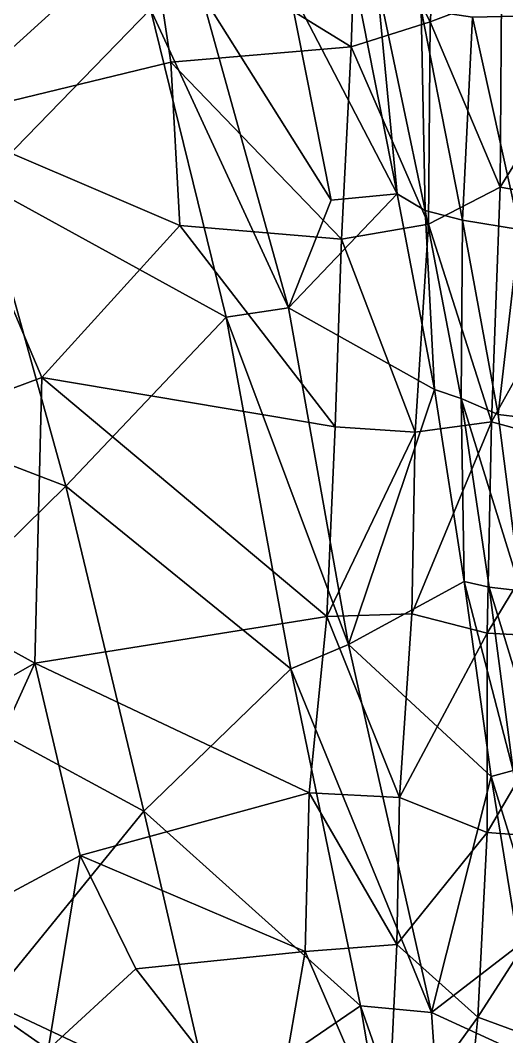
# Model space of a CAD drawing. Extents: x -4.77 to 4.77, y -2.48 to 3.3.
# Drawn here: x -0.861 to -0.604, y -0.213 to 0.324 of the extents above; entities that cross this region are included whole.
import ezdxf

# ---------------------------------------------------------------- set-up
doc = ezdxf.new("R2010")
doc.units = 0

msp = doc.modelspace()

# ---------------------------------------------------------------- linework, layer by layer
for points in [[(-0.64426, 0.3233, -0.86226), (-0.68307, 0.39793, -0.8806), (-0.63631, 0.41564, -0.85523)], [(-0.64426, 0.3233, 0.86226), (-0.63631, 0.41564, 0.85523), (-0.68307, 0.39793, 0.8806)], [(-0.60665, 0.33757, -0.74039), (-0.64426, 0.3233, -0.86226), (-0.63631, 0.41564, -0.85523)], [(-0.60665, 0.33757, 0.74039), (-0.63631, 0.41564, 0.85523), (-0.64426, 0.3233, 0.86226)], [(-0.68612, 0.31009, -0.87761), (-0.79266, 0.37558, -0.86279), (-0.68307, 0.39793, -0.8806)], [(-0.68612, 0.31009, 0.87761), (-0.68307, 0.39793, 0.8806), (-0.79266, 0.37558, 0.86279)], [(-0.64426, 0.3233, -0.86226), (-0.68612, 0.31009, -0.87761), (-0.68307, 0.39793, -0.8806)], [(-0.64426, 0.3233, 0.86226), (-0.68307, 0.39793, 0.8806), (-0.68612, 0.31009, 0.87761)], [(-0.79266, 0.37558, -0.86279), (-0.90762, 0.27147, -0.84444), (-0.95409, 0.396, -0.83877)], [(-0.79266, 0.37558, 0.86279), (-0.95409, 0.396, 0.83877), (-0.90762, 0.27147, 0.84444)], [(-0.92698, 0.38509, 0.59587), (-0.8818, 0.23814, 0.57584), (-0.79227, 0.32999, 0.71934)], [(-0.92698, 0.38509, -0.59587), (-0.79227, 0.32999, -0.71934), (-0.8818, 0.23814, -0.57584)], [(-0.79266, 0.37558, -0.86279), (-0.78157, 0.30186, -0.863), (-0.90762, 0.27147, -0.84444)], [(-0.79266, 0.37558, 0.86279), (-0.90762, 0.27147, 0.84444), (-0.78157, 0.30186, 0.863)], [(-0.68612, 0.31009, -0.87761), (-0.78157, 0.30186, -0.863), (-0.79266, 0.37558, -0.86279)], [(-0.68612, 0.31009, 0.87761), (-0.79266, 0.37558, 0.86279), (-0.78157, 0.30186, 0.863)], [(-0.71936, 0.3428, 0.74806), (-0.66175, 0.23238, 0.74635), (-0.68599, 0.35463, 0.76391)], [(-0.71936, 0.3428, -0.74806), (-0.68599, 0.35463, -0.76391), (-0.66175, 0.23238, -0.74635)], [(-0.66175, 0.23238, 0.74635), (-0.67274, 0.34633, 0.78896), (-0.68599, 0.35463, 0.76391)], [(-0.66175, 0.23238, -0.74635), (-0.68599, 0.35463, -0.76391), (-0.67274, 0.34633, -0.78896)], [(-0.66175, 0.23238, 0.74635), (-0.64697, 0.22343, 0.77443), (-0.67274, 0.34633, 0.78896)], [(-0.64917, 0.32971, 0.84784), (-0.67274, 0.34633, 0.78896), (-0.64697, 0.22343, 0.77443)], [(-0.66175, 0.23238, -0.74635), (-0.67274, 0.34633, -0.78896), (-0.64697, 0.22343, -0.77443)], [(-0.64917, 0.32971, -0.84784), (-0.64697, 0.22343, -0.77443), (-0.67274, 0.34633, -0.78896)], [(-0.69673, 0.22892, 0.73386), (-0.71936, 0.3428, 0.74806), (-0.76547, 0.33848, 0.74104)], [(-0.69673, 0.22892, -0.73386), (-0.76547, 0.33848, -0.74104), (-0.71936, 0.3428, -0.74806)], [(-0.71936, 0.3428, 0.74806), (-0.69673, 0.22892, 0.73386), (-0.66175, 0.23238, 0.74635)], [(-0.71936, 0.3428, -0.74806), (-0.66175, 0.23238, -0.74635), (-0.69673, 0.22892, -0.73386)], [(-0.79227, 0.32999, 0.71934), (-0.71935, 0.17193, 0.7219), (-0.76547, 0.33848, 0.74104)], [(-0.79227, 0.32999, -0.71934), (-0.76547, 0.33848, -0.74104), (-0.71935, 0.17193, -0.7219)], [(-0.69673, 0.22892, 0.73386), (-0.76547, 0.33848, 0.74104), (-0.71935, 0.17193, 0.7219)], [(-0.69673, 0.22892, -0.73386), (-0.71935, 0.17193, -0.7219), (-0.76547, 0.33848, -0.74104)], [(-0.64426, 0.3233, -0.86226), (-0.60665, 0.33757, -0.74039), (-0.60729, 0.23589, -0.73321)], [(-0.64426, 0.3233, 0.86226), (-0.60729, 0.23589, 0.73321), (-0.60665, 0.33757, 0.74039)], [(-0.60729, 0.23589, -0.73321), (-0.60665, 0.33757, -0.74039), (-0.54776, 0.33111, -0.74694)], [(-0.60729, 0.23589, 0.73321), (-0.54776, 0.33111, 0.74694), (-0.60665, 0.33757, 0.74039)], [(-0.8818, 0.23814, 0.57584), (-0.75228, 0.16712, 0.70195), (-0.79227, 0.32999, 0.71934)], [(-0.8818, 0.23814, -0.57584), (-0.79227, 0.32999, -0.71934), (-0.75228, 0.16712, -0.70195)], [(-0.79227, 0.32999, 0.71934), (-0.75228, 0.16712, 0.70195), (-0.71935, 0.17193, 0.7219)], [(-0.79227, 0.32999, -0.71934), (-0.71935, 0.17193, -0.7219), (-0.75228, 0.16712, -0.70195)], [(-0.6272, 0.21829, 0.8347), (-0.62193, 0.32575, 0.87273), (-0.64917, 0.32971, 0.84784)], [(-0.64917, 0.32971, 0.84784), (-0.64697, 0.22343, 0.77443), (-0.6272, 0.21829, 0.8347)], [(-0.6272, 0.21829, -0.8347), (-0.64917, 0.32971, -0.84784), (-0.62193, 0.32575, -0.87273)], [(-0.64917, 0.32971, -0.84784), (-0.6272, 0.21829, -0.8347), (-0.64697, 0.22343, -0.77443)], [(-0.59709, 0.2134, 0.8593), (-0.49846, 0.32856, 0.88275), (-0.62193, 0.32575, 0.87273)], [(-0.59709, 0.2134, -0.8593), (-0.62193, 0.32575, -0.87273), (-0.49846, 0.32856, -0.88275)], [(-0.60729, 0.23589, -0.73321), (-0.54776, 0.33111, -0.74694), (-0.54822, 0.22567, -0.74538)], [(-0.60729, 0.23589, 0.73321), (-0.54822, 0.22567, 0.74538), (-0.54776, 0.33111, 0.74694)], [(-0.64524, 0.2163, -0.85301), (-0.68612, 0.31009, -0.87761), (-0.64426, 0.3233, -0.86226)], [(-0.64524, 0.2163, 0.85301), (-0.64426, 0.3233, 0.86226), (-0.68612, 0.31009, 0.87761)], [(-0.64426, 0.3233, -0.86226), (-0.60729, 0.23589, -0.73321), (-0.64524, 0.2163, -0.85301)], [(-0.64426, 0.3233, 0.86226), (-0.64524, 0.2163, 0.85301), (-0.60729, 0.23589, 0.73321)], [(-0.6272, 0.21829, 0.8347), (-0.59709, 0.2134, 0.8593), (-0.62193, 0.32575, 0.87273)], [(-0.6272, 0.21829, -0.8347), (-0.62193, 0.32575, -0.87273), (-0.59709, 0.2134, -0.8593)], [(-0.78157, 0.30186, -0.863), (-0.68612, 0.31009, -0.87761), (-0.6913, 0.20826, -0.87393)], [(-0.78157, 0.30186, 0.863), (-0.6913, 0.20826, 0.87393), (-0.68612, 0.31009, 0.87761)], [(-0.64524, 0.2163, -0.85301), (-0.6913, 0.20826, -0.87393), (-0.68612, 0.31009, -0.87761)], [(-0.64524, 0.2163, 0.85301), (-0.68612, 0.31009, 0.87761), (-0.6913, 0.20826, 0.87393)], [(-0.77683, 0.21554, -0.86193), (-0.90762, 0.27147, -0.84444), (-0.78157, 0.30186, -0.863)], [(-0.77683, 0.21554, 0.86193), (-0.78157, 0.30186, 0.863), (-0.90762, 0.27147, 0.84444)], [(-0.78157, 0.30186, -0.863), (-0.6913, 0.20826, -0.87393), (-0.77683, 0.21554, -0.86193)], [(-0.78157, 0.30186, 0.863), (-0.77683, 0.21554, 0.86193), (-0.6913, 0.20826, 0.87393)], [(-1.01592, 0.07348, -0.83036), (-0.90762, 0.27147, -0.84444), (-0.84988, 0.13515, -0.85057)], [(-1.01592, 0.07348, 0.83036), (-0.84988, 0.13515, 0.85057), (-0.90762, 0.27147, 0.84444)], [(-0.77683, 0.21554, -0.86193), (-0.84988, 0.13515, -0.85057), (-0.90762, 0.27147, -0.84444)], [(-0.77683, 0.21554, 0.86193), (-0.90762, 0.27147, 0.84444), (-0.84988, 0.13515, 0.85057)], [(-0.9932, 0.13745, 0.44663), (-0.83719, 0.07769, 0.55572), (-0.8818, 0.23814, 0.57584)], [(-0.9932, 0.13745, -0.44663), (-0.8818, 0.23814, -0.57584), (-0.83719, 0.07769, -0.55572)], [(-0.8818, 0.23814, 0.57584), (-0.83719, 0.07769, 0.55572), (-0.75228, 0.16712, 0.70195)], [(-0.8818, 0.23814, -0.57584), (-0.75228, 0.16712, -0.70195), (-0.83719, 0.07769, -0.55572)], [(-0.66175, 0.23238, 0.74635), (-0.71935, 0.17193, 0.7219), (-0.64212, 0.1289, 0.73243)], [(-0.66175, 0.23238, 0.74635), (-0.69673, 0.22892, 0.73386), (-0.71935, 0.17193, 0.7219)], [(-0.66175, 0.23238, -0.74635), (-0.64212, 0.1289, -0.73243), (-0.71935, 0.17193, -0.7219)], [(-0.66175, 0.23238, -0.74635), (-0.71935, 0.17193, -0.7219), (-0.69673, 0.22892, -0.73386)], [(-0.64697, 0.22343, 0.77443), (-0.66175, 0.23238, 0.74635), (-0.64212, 0.1289, 0.73243)], [(-0.64697, 0.22343, -0.77443), (-0.64212, 0.1289, -0.73243), (-0.66175, 0.23238, -0.74635)], [(-0.64524, 0.2163, -0.85301), (-0.60729, 0.23589, -0.73321), (-0.6119, 0.1117, -0.72674)], [(-0.64524, 0.2163, 0.85301), (-0.6119, 0.1117, 0.72674), (-0.60729, 0.23589, 0.73321)], [(-0.6119, 0.1117, -0.72674), (-0.60729, 0.23589, -0.73321), (-0.54822, 0.22567, -0.74538)], [(-0.6119, 0.1117, 0.72674), (-0.54822, 0.22567, 0.74538), (-0.60729, 0.23589, 0.73321)], [(-0.64697, 0.22343, 0.77443), (-0.64212, 0.1289, 0.73243), (-0.62794, 0.12406, 0.76424)], [(-0.6272, 0.21829, 0.8347), (-0.64697, 0.22343, 0.77443), (-0.62794, 0.12406, 0.76424)], [(-0.64697, 0.22343, -0.77443), (-0.62794, 0.12406, -0.76424), (-0.64212, 0.1289, -0.73243)], [(-0.6272, 0.21829, -0.8347), (-0.62794, 0.12406, -0.76424), (-0.64697, 0.22343, -0.77443)], [(-0.6119, 0.1117, -0.72674), (-0.54822, 0.22567, -0.74538), (-0.55571, 0.09637, -0.73773)], [(-0.6119, 0.1117, 0.72674), (-0.55571, 0.09637, 0.73773), (-0.54822, 0.22567, 0.74538)], [(-0.77683, 0.21554, -0.86193), (-0.69468, 0.1091, -0.87067), (-0.84988, 0.13515, -0.85057)], [(-0.77683, 0.21554, 0.86193), (-0.84988, 0.13515, 0.85057), (-0.69468, 0.1091, 0.87067)], [(-0.77683, 0.21554, -0.86193), (-0.6913, 0.20826, -0.87393), (-0.69468, 0.1091, -0.87067)], [(-0.77683, 0.21554, 0.86193), (-0.69468, 0.1091, 0.87067), (-0.6913, 0.20826, 0.87393)], [(-0.6522, 0.10625, -0.85009), (-0.6913, 0.20826, -0.87393), (-0.64524, 0.2163, -0.85301)], [(-0.6522, 0.10625, 0.85009), (-0.64524, 0.2163, 0.85301), (-0.6913, 0.20826, 0.87393)], [(-0.64524, 0.2163, -0.85301), (-0.6119, 0.1117, -0.72674), (-0.6522, 0.10625, -0.85009)], [(-0.64524, 0.2163, 0.85301), (-0.6522, 0.10625, 0.85009), (-0.6119, 0.1117, 0.72674)], [(-0.6272, 0.21829, 0.8347), (-0.62794, 0.12406, 0.76424), (-0.6083, 0.11567, 0.8239)], [(-0.6272, 0.21829, -0.8347), (-0.6083, 0.11567, -0.8239), (-0.62794, 0.12406, -0.76424)], [(-0.59709, 0.2134, 0.8593), (-0.6272, 0.21829, 0.8347), (-0.6083, 0.11567, 0.8239)], [(-0.59709, 0.2134, -0.8593), (-0.6083, 0.11567, -0.8239), (-0.6272, 0.21829, -0.8347)], [(-0.59709, 0.2134, 0.8593), (-0.6083, 0.11567, 0.8239), (-0.58466, 0.1127, 0.84447)], [(-0.59709, 0.2134, -0.8593), (-0.58466, 0.1127, -0.84447), (-0.6083, 0.11567, -0.8239)], [(-0.6522, 0.10625, -0.85009), (-0.69468, 0.1091, -0.87067), (-0.6913, 0.20826, -0.87393)], [(-0.6522, 0.10625, 0.85009), (-0.6913, 0.20826, 0.87393), (-0.69468, 0.1091, 0.87067)], [(-0.83719, 0.07769, 0.55572), (-0.71813, -0.01884, 0.67066), (-0.75228, 0.16712, 0.70195)], [(-0.83719, 0.07769, -0.55572), (-0.75228, 0.16712, -0.70195), (-0.71813, -0.01884, -0.67066)], [(-0.75228, 0.16712, 0.70195), (-0.68755, -0.00595, 0.69376), (-0.71935, 0.17193, 0.7219)], [(-0.75228, 0.16712, -0.70195), (-0.71935, 0.17193, -0.7219), (-0.68755, -0.00595, -0.69376)], [(-0.75228, 0.16712, 0.70195), (-0.71813, -0.01884, 0.67066), (-0.68755, -0.00595, 0.69376)], [(-0.75228, 0.16712, -0.70195), (-0.68755, -0.00595, -0.69376), (-0.71813, -0.01884, -0.67066)], [(-0.68755, -0.00595, 0.69376), (-0.64212, 0.1289, 0.73243), (-0.71935, 0.17193, 0.7219)], [(-0.68755, -0.00595, -0.69376), (-0.71935, 0.17193, -0.7219), (-0.64212, 0.1289, -0.73243)], [(-0.85361, -0.01588, -0.84806), (-1.01592, 0.07348, -0.83036), (-0.84988, 0.13515, -0.85057)], [(-0.85361, -0.01588, 0.84806), (-0.84988, 0.13515, 0.85057), (-1.01592, 0.07348, 0.83036)], [(-0.9932, 0.13745, 0.44663), (-0.93543, -0.01862, 0.42056), (-0.83719, 0.07769, 0.55572)], [(-0.9932, 0.13745, -0.44663), (-0.83719, 0.07769, -0.55572), (-0.93543, -0.01862, -0.42056)], [(-0.69895, 0.00876, -0.86737), (-0.85361, -0.01588, -0.84806), (-0.84988, 0.13515, -0.85057)], [(-0.69895, 0.00876, 0.86737), (-0.84988, 0.13515, 0.85057), (-0.85361, -0.01588, 0.84806)], [(-0.69895, 0.00876, -0.86737), (-0.84988, 0.13515, -0.85057), (-0.69468, 0.1091, -0.87067)], [(-0.69895, 0.00876, 0.86737), (-0.69468, 0.1091, 0.87067), (-0.84988, 0.13515, 0.85057)], [(-0.68755, -0.00595, 0.69376), (-0.62632, 0.02726, 0.71592), (-0.64212, 0.1289, 0.73243)], [(-0.68755, -0.00595, -0.69376), (-0.64212, 0.1289, -0.73243), (-0.62632, 0.02726, -0.71592)], [(-0.62794, 0.12406, 0.76424), (-0.64212, 0.1289, 0.73243), (-0.62632, 0.02726, 0.71592)], [(-0.62794, 0.12406, -0.76424), (-0.62632, 0.02726, -0.71592), (-0.64212, 0.1289, -0.73243)], [(-0.62794, 0.12406, 0.76424), (-0.62632, 0.02726, 0.71592), (-0.61305, 0.02425, 0.74552)], [(-0.62794, 0.12406, 0.76424), (-0.59643, 0.0223, 0.80421), (-0.6083, 0.11567, 0.8239)], [(-0.62794, 0.12406, 0.76424), (-0.61305, 0.02425, 0.74552), (-0.59643, 0.0223, 0.80421)], [(-0.62794, 0.12406, -0.76424), (-0.61305, 0.02425, -0.74552), (-0.62632, 0.02726, -0.71592)], [(-0.62794, 0.12406, -0.76424), (-0.6083, 0.11567, -0.8239), (-0.59643, 0.0223, -0.80421)], [(-0.62794, 0.12406, -0.76424), (-0.59643, 0.0223, -0.80421), (-0.61305, 0.02425, -0.74552)], [(-0.58466, 0.1127, 0.84447), (-0.6083, 0.11567, 0.8239), (-0.59643, 0.0223, 0.80421)], [(-0.58466, 0.1127, -0.84447), (-0.59643, 0.0223, -0.80421), (-0.6083, 0.11567, -0.8239)], [(-0.69895, 0.00876, -0.86737), (-0.69468, 0.1091, -0.87067), (-0.6522, 0.10625, -0.85009)], [(-0.69895, 0.00876, 0.86737), (-0.6522, 0.10625, 0.85009), (-0.69468, 0.1091, 0.87067)], [(-0.65406, 0.01012, -0.83996), (-0.6119, 0.1117, -0.72674), (-0.61411, 0.00006, -0.72126)], [(-0.65406, 0.01012, -0.83996), (-0.6522, 0.10625, -0.85009), (-0.6119, 0.1117, -0.72674)], [(-0.65406, 0.01012, 0.83996), (-0.61411, 0.00006, 0.72126), (-0.6119, 0.1117, 0.72674)], [(-0.65406, 0.01012, 0.83996), (-0.6119, 0.1117, 0.72674), (-0.6522, 0.10625, 0.85009)], [(-0.61411, 0.00006, -0.72126), (-0.6119, 0.1117, -0.72674), (-0.55571, 0.09637, -0.73773)], [(-0.61411, 0.00006, 0.72126), (-0.55571, 0.09637, 0.73773), (-0.6119, 0.1117, 0.72674)], [(-0.69895, 0.00876, -0.86737), (-0.6522, 0.10625, -0.85009), (-0.65406, 0.01012, -0.83996)], [(-0.69895, 0.00876, 0.86737), (-0.65406, 0.01012, 0.83996), (-0.6522, 0.10625, 0.85009)], [(-0.61411, 0.00006, -0.72126), (-0.55571, 0.09637, -0.73773), (-0.55393, -0.00314, -0.73867)], [(-0.61411, 0.00006, 0.72126), (-0.55393, -0.00314, 0.73867), (-0.55571, 0.09637, 0.73773)], [(-0.79593, -0.09422, 0.53189), (-0.83719, 0.07769, 0.55572), (-0.93543, -0.01862, 0.42056)], [(-0.79593, -0.09422, -0.53189), (-0.93543, -0.01862, -0.42056), (-0.83719, 0.07769, -0.55572)], [(-0.83719, 0.07769, 0.55572), (-0.79593, -0.09422, 0.53189), (-0.71813, -0.01884, 0.67066)], [(-0.83719, 0.07769, -0.55572), (-0.71813, -0.01884, -0.67066), (-0.79593, -0.09422, -0.53189)], [(-0.85361, -0.01588, -0.84806), (-1.01509, -0.10781, -0.8297), (-1.01592, 0.07348, -0.83036)], [(-0.85361, -0.01588, 0.84806), (-1.01592, 0.07348, 0.83036), (-1.01509, -0.10781, 0.8297)], [(-0.61196, -0.07573, 0.69838), (-0.62632, 0.02726, 0.71592), (-0.68755, -0.00595, 0.69376)], [(-0.61196, -0.07573, -0.69838), (-0.68755, -0.00595, -0.69376), (-0.62632, 0.02726, -0.71592)], [(-0.62632, 0.02726, 0.71592), (-0.60041, -0.07263, 0.7273), (-0.61305, 0.02425, 0.74552)], [(-0.62632, 0.02726, 0.71592), (-0.61196, -0.07573, 0.69838), (-0.60041, -0.07263, 0.7273)], [(-0.62632, 0.02726, -0.71592), (-0.61305, 0.02425, -0.74552), (-0.60041, -0.07263, -0.7273)], [(-0.62632, 0.02726, -0.71592), (-0.60041, -0.07263, -0.7273), (-0.61196, -0.07573, -0.69838)], [(-0.61305, 0.02425, 0.74552), (-0.58574, -0.06549, 0.78774), (-0.59643, 0.0223, 0.80421)], [(-0.61305, 0.02425, 0.74552), (-0.60041, -0.07263, 0.7273), (-0.58574, -0.06549, 0.78774)], [(-0.61305, 0.02425, -0.74552), (-0.59643, 0.0223, -0.80421), (-0.58574, -0.06549, -0.78774)], [(-0.61305, 0.02425, -0.74552), (-0.58574, -0.06549, -0.78774), (-0.60041, -0.07263, -0.7273)], [(-0.85361, -0.01588, -0.84806), (-0.69895, 0.00876, -0.86737), (-0.70842, -0.0844, -0.86396)], [(-0.85361, -0.01588, 0.84806), (-0.70842, -0.0844, 0.86396), (-0.69895, 0.00876, 0.86737)], [(-0.66054, -0.087, -0.84285), (-0.70842, -0.0844, -0.86396), (-0.69895, 0.00876, -0.86737)], [(-0.66054, -0.087, 0.84285), (-0.69895, 0.00876, 0.86737), (-0.70842, -0.0844, 0.86396)], [(-0.66054, -0.087, -0.84285), (-0.69895, 0.00876, -0.86737), (-0.65406, 0.01012, -0.83996)], [(-0.66054, -0.087, 0.84285), (-0.65406, 0.01012, 0.83996), (-0.69895, 0.00876, 0.86737)], [(-0.66054, -0.087, -0.84285), (-0.65406, 0.01012, -0.83996), (-0.61411, 0.00006, -0.72126)], [(-0.66054, -0.087, 0.84285), (-0.61411, 0.00006, 0.72126), (-0.65406, 0.01012, 0.83996)], [(-0.66054, -0.087, -0.84285), (-0.61411, 0.00006, -0.72126), (-0.61425, -0.10541, -0.71572)], [(-0.66054, -0.087, 0.84285), (-0.61425, -0.10541, 0.71572), (-0.61411, 0.00006, 0.72126)], [(-0.61425, -0.10541, -0.71572), (-0.61411, 0.00006, -0.72126), (-0.55393, -0.00314, -0.73867)], [(-0.61425, -0.10541, 0.71572), (-0.55393, -0.00314, 0.73867), (-0.61411, 0.00006, 0.72126)], [(-0.61425, -0.10541, -0.71572), (-0.55393, -0.00314, -0.73867), (-0.55891, -0.10944, -0.73342)], [(-0.61425, -0.10541, 0.71572), (-0.55891, -0.10944, 0.73342), (-0.55393, -0.00314, 0.73867)], [(-0.71813, -0.01884, 0.67066), (-0.64356, -0.20069, 0.65918), (-0.68755, -0.00595, 0.69376)], [(-0.71813, -0.01884, -0.67066), (-0.68755, -0.00595, -0.69376), (-0.64356, -0.20069, -0.65918)], [(-0.61196, -0.07573, 0.69838), (-0.68755, -0.00595, 0.69376), (-0.64356, -0.20069, 0.65918)], [(-0.61196, -0.07573, -0.69838), (-0.64356, -0.20069, -0.65918), (-0.68755, -0.00595, -0.69376)], [(-0.85361, -0.01588, -0.84806), (-0.92234, -0.16721, -0.83793), (-1.01509, -0.10781, -0.8297)], [(-0.85361, -0.01588, 0.84806), (-1.01509, -0.10781, 0.8297), (-0.92234, -0.16721, 0.83793)], [(-0.85361, -0.01588, -0.84806), (-0.82962, -0.11766, -0.84932), (-0.92234, -0.16721, -0.83793)], [(-0.85361, -0.01588, 0.84806), (-0.92234, -0.16721, 0.83793), (-0.82962, -0.11766, 0.84932)], [(-0.85361, -0.01588, -0.84806), (-0.70842, -0.0844, -0.86396), (-0.82962, -0.11766, -0.84932)], [(-0.85361, -0.01588, 0.84806), (-0.82962, -0.11766, 0.84932), (-0.70842, -0.0844, 0.86396)], [(-0.79593, -0.09422, 0.53189), (-0.93543, -0.01862, 0.42056), (-0.87802, -0.19494, 0.39558)], [(-0.79593, -0.09422, -0.53189), (-0.87802, -0.19494, -0.39558), (-0.93543, -0.01862, -0.42056)], [(-0.68129, -0.19701, 0.64539), (-0.71813, -0.01884, 0.67066), (-0.79593, -0.09422, 0.53189)], [(-0.68129, -0.19701, -0.64539), (-0.79593, -0.09422, -0.53189), (-0.71813, -0.01884, -0.67066)], [(-0.71813, -0.01884, 0.67066), (-0.68129, -0.19701, 0.64539), (-0.64356, -0.20069, 0.65918)], [(-0.71813, -0.01884, -0.67066), (-0.64356, -0.20069, -0.65918), (-0.68129, -0.19701, -0.64539)], [(-0.61196, -0.07573, 0.69838), (-0.58577, -0.16044, 0.72363), (-0.60041, -0.07263, 0.7273)], [(-0.61196, -0.07573, -0.69838), (-0.60041, -0.07263, -0.7273), (-0.58577, -0.16044, -0.72363)], [(-0.59765, -0.16521, 0.68453), (-0.61196, -0.07573, 0.69838), (-0.64356, -0.20069, 0.65918)], [(-0.59765, -0.16521, -0.68453), (-0.64356, -0.20069, -0.65918), (-0.61196, -0.07573, -0.69838)], [(-0.61196, -0.07573, 0.69838), (-0.59765, -0.16521, 0.68453), (-0.58577, -0.16044, 0.72363)], [(-0.61196, -0.07573, -0.69838), (-0.58577, -0.16044, -0.72363), (-0.59765, -0.16521, -0.68453)], [(-0.82962, -0.11766, -0.84932), (-0.70842, -0.0844, -0.86396), (-0.71043, -0.16842, -0.86153)], [(-0.82962, -0.11766, 0.84932), (-0.71043, -0.16842, 0.86153), (-0.70842, -0.0844, 0.86396)], [(-0.6619, -0.16472, -0.83813), (-0.71043, -0.16842, -0.86153), (-0.70842, -0.0844, -0.86396)], [(-0.6619, -0.16472, 0.83813), (-0.70842, -0.0844, 0.86396), (-0.71043, -0.16842, 0.86153)], [(-0.6619, -0.16472, -0.83813), (-0.70842, -0.0844, -0.86396), (-0.66054, -0.087, -0.84285)], [(-0.6619, -0.16472, 0.83813), (-0.66054, -0.087, 0.84285), (-0.70842, -0.0844, 0.86396)], [(-0.6619, -0.16472, -0.83813), (-0.66054, -0.087, -0.84285), (-0.61425, -0.10541, -0.71572)], [(-0.6619, -0.16472, 0.83813), (-0.61425, -0.10541, 0.71572), (-0.66054, -0.087, 0.84285)], [(-0.87802, -0.19494, 0.39558), (-0.75965, -0.25074, 0.5122), (-0.79593, -0.09422, 0.53189)], [(-0.87802, -0.19494, -0.39558), (-0.79593, -0.09422, -0.53189), (-0.75965, -0.25074, -0.5122)], [(-0.68129, -0.19701, 0.64539), (-0.79593, -0.09422, 0.53189), (-0.75965, -0.25074, 0.5122)], [(-0.68129, -0.19701, -0.64539), (-0.75965, -0.25074, -0.5122), (-0.79593, -0.09422, -0.53189)], [(-0.6619, -0.16472, -0.83813), (-0.61425, -0.10541, -0.71572), (-0.61908, -0.20301, -0.71201)], [(-0.6619, -0.16472, 0.83813), (-0.61908, -0.20301, 0.71201), (-0.61425, -0.10541, 0.71572)], [(-0.61908, -0.20301, -0.71201), (-0.61425, -0.10541, -0.71572), (-0.55891, -0.10944, -0.73342)], [(-0.61908, -0.20301, 0.71201), (-0.55891, -0.10944, 0.73342), (-0.61425, -0.10541, 0.71572)], [(-0.61908, -0.20301, -0.71201), (-0.55891, -0.10944, -0.73342), (-0.56815, -0.22169, -0.72439)], [(-0.61908, -0.20301, 0.71201), (-0.56815, -0.22169, 0.72439), (-0.55891, -0.10944, 0.73342)], [(-0.84654, -0.22014, -0.84404), (-0.92234, -0.16721, -0.83793), (-0.82962, -0.11766, -0.84932)], [(-0.84654, -0.22014, 0.84404), (-0.82962, -0.11766, 0.84932), (-0.92234, -0.16721, 0.83793)], [(-0.84654, -0.22014, -0.84404), (-0.82962, -0.11766, -0.84932), (-0.80013, -0.17747, -0.85152)], [(-0.84654, -0.22014, 0.84404), (-0.80013, -0.17747, 0.85152), (-0.82962, -0.11766, 0.84932)], [(-0.82962, -0.11766, -0.84932), (-0.71043, -0.16842, -0.86153), (-0.80013, -0.17747, -0.85152)], [(-0.82962, -0.11766, 0.84932), (-0.80013, -0.17747, 0.85152), (-0.71043, -0.16842, 0.86153)], [(-0.66688, -0.26895, -0.83808), (-0.71043, -0.16842, -0.86153), (-0.6619, -0.16472, -0.83813)], [(-0.66688, -0.26895, 0.83808), (-0.6619, -0.16472, 0.83813), (-0.71043, -0.16842, 0.86153)], [(-0.61908, -0.20301, -0.71201), (-0.66688, -0.26895, -0.83808), (-0.6619, -0.16472, -0.83813)], [(-0.61908, -0.20301, 0.71201), (-0.6619, -0.16472, 0.83813), (-0.66688, -0.26895, 0.83808)], [(-0.59765, -0.16521, 0.68453), (-0.64356, -0.20069, 0.65918), (-0.59595, -0.22244, 0.66875)], [(-0.59765, -0.16521, -0.68453), (-0.59595, -0.22244, -0.66875), (-0.64356, -0.20069, -0.65918)], [(-0.92234, -0.16721, -0.83793), (-0.84654, -0.22014, -0.84404), (-0.86778, -0.2524, -0.78996)], [(-0.92234, -0.16721, 0.83793), (-0.86778, -0.2524, 0.78996), (-0.84654, -0.22014, 0.84404)], [(-0.80013, -0.17747, -0.85152), (-0.71043, -0.16842, -0.86153), (-0.72812, -0.26985, -0.85705)], [(-0.80013, -0.17747, 0.85152), (-0.72812, -0.26985, 0.85705), (-0.71043, -0.16842, 0.86153)], [(-0.66688, -0.26895, -0.83808), (-0.72812, -0.26985, -0.85705), (-0.71043, -0.16842, -0.86153)], [(-0.66688, -0.26895, 0.83808), (-0.71043, -0.16842, 0.86153), (-0.72812, -0.26985, 0.85705)], [(-0.80013, -0.17747, -0.85152), (-0.72812, -0.26985, -0.85705), (-0.84654, -0.22014, -0.84404)], [(-0.80013, -0.17747, 0.85152), (-0.84654, -0.22014, 0.84404), (-0.72812, -0.26985, 0.85705)], [(-0.83264, -0.3333, 0.38436), (-0.87802, -0.19494, 0.39558), (-0.96475, -0.39241, 0.25158)], [(-0.83264, -0.3333, -0.38436), (-0.96475, -0.39241, -0.25158), (-0.87802, -0.19494, -0.39558)], [(-0.87802, -0.19494, 0.39558), (-0.83264, -0.3333, 0.38436), (-0.75965, -0.25074, 0.5122)], [(-0.87802, -0.19494, -0.39558), (-0.75965, -0.25074, -0.5122), (-0.83264, -0.3333, -0.38436)], [(-0.75965, -0.25074, 0.5122), (-0.65479, -0.35134, 0.61541), (-0.68129, -0.19701, 0.64539)], [(-0.75965, -0.25074, -0.5122), (-0.68129, -0.19701, -0.64539), (-0.65479, -0.35134, -0.61541)], [(-0.68129, -0.19701, 0.64539), (-0.63481, -0.32964, 0.62903), (-0.64356, -0.20069, 0.65918)], [(-0.68129, -0.19701, 0.64539), (-0.65479, -0.35134, 0.61541), (-0.63481, -0.32964, 0.62903)], [(-0.68129, -0.19701, -0.64539), (-0.64356, -0.20069, -0.65918), (-0.63481, -0.32964, -0.62903)], [(-0.68129, -0.19701, -0.64539), (-0.63481, -0.32964, -0.62903), (-0.65479, -0.35134, -0.61541)], [(-0.61908, -0.20301, -0.71201), (-0.6306, -0.31761, -0.71102), (-0.66688, -0.26895, -0.83808)], [(-0.61908, -0.20301, 0.71201), (-0.66688, -0.26895, 0.83808), (-0.6306, -0.31761, 0.71102)], [(-0.63481, -0.32964, 0.62903), (-0.59595, -0.22244, 0.66875), (-0.64356, -0.20069, 0.65918)], [(-0.63481, -0.32964, -0.62903), (-0.64356, -0.20069, -0.65918), (-0.59595, -0.22244, -0.66875)], [(-0.6306, -0.31761, -0.71102), (-0.61908, -0.20301, -0.71201), (-0.56815, -0.22169, -0.72439)], [(-0.6306, -0.31761, 0.71102), (-0.56815, -0.22169, 0.72439), (-0.61908, -0.20301, 0.71201)]]:
    msp.add_3dface(points)

doc.saveas('drawing.dxf')
